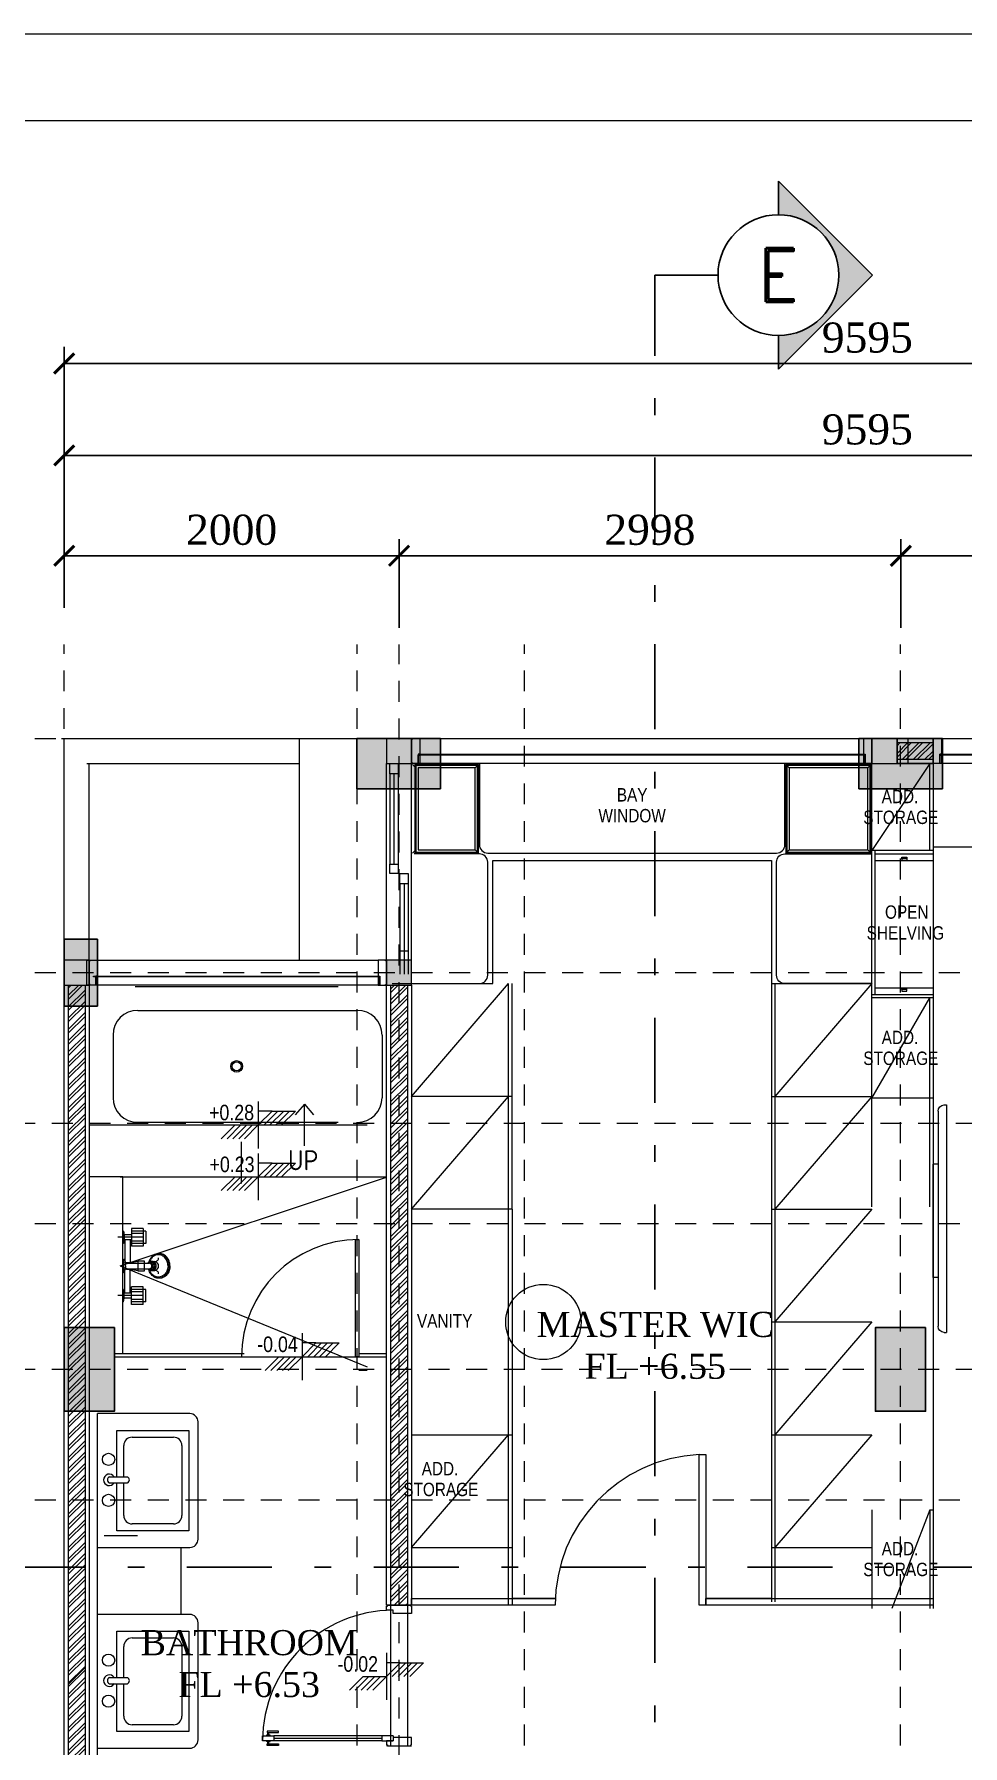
# Model space of a CAD drawing. Header units: millimetres. Extents: x -9564 to 494436, y -140371 to 4257.
# Drawn here: x 60.48 to 66.03, y 120.62 to 130.85 of the extents above; entities that cross this region are included whole.
import ezdxf
from ezdxf.enums import TextEntityAlignment as Align

# ---------------------------------------------------------------- set-up
doc = ezdxf.new("R2010")
doc.units = ezdxf.units.MM
doc.header["$MEASUREMENT"] = 0
for name, pattern in [('DASHDOTX2', [50.8, 25.4, -12.7, 0, -12.7]), ('DASHED2', [0.375, 0.25, -0.125]), ('HIDDEN2', [0.1875, 0.125, -0.0625]), ('SLD-Solid', [0])]:
    doc.linetypes.add(name, pattern=pattern)
doc.layers.get('DEFPOINTS').update_dxf_attribs({"lineweight": 18})
for name, color, linetype in [('1', 5, 'Continuous'), ('TEXT', 4, 'Continuous'), ('WALL', 90, 'Continuous')]:
    doc.layers.add(name, color=color, linetype=linetype)
for name, color, linetype, lineweight in [('28-Arsiran', 252, 'Continuous', 5), ('8', 8, 'Continuous', 5), ('AS', 8, 'HIDDEN2', 5), ('DIM', 1, 'Continuous', 5), ('DINDING', 1, 'Continuous', 20), ('DOOR OPENING', 4, 'SLD-Solid', 5), ('FURNITURE', 25, 'Continuous', 5), ('HATCH', 8, 'Continuous', 13), ('KOL', 5, 'Continuous', 18), ('LEGEND', 1, 'DASHED2', 50), ('TEXT 1', 210, 'Continuous', 5), ('XR-KOP A3_MOZART$0$A-TXTKOP', 3, 'Continuous', 5), ('XR-KOP A3_MOZART$0$KOP-A1$0$A-GRSKOP', 1, 'Continuous', 5)]:
    doc.layers.add(name, color=color, linetype=linetype, lineweight=lineweight)
doc.styles.add('0010-WKA13-TEXT', font='isocp.shx', dxfattribs={"height": 15})
doc.styles.add('Arial Narrow', font='ARIALN.TTF')
doc.styles.add('HAND', font='ROMAND.SHX', dxfattribs={"width": 0.8, "height": 250})
doc.styles.add('ROMAND', font='romand.shx', dxfattribs={"width": 0.7})
doc.styles.add('style1', font='times.ttf', dxfattribs={"height": 0.15})
doc.styles.add('style2', font='times.ttf', dxfattribs={"height": 0.18})
doc.styles.add('XR-KOP A3_MOZART$0$ROMAND', font='romand.shx', dxfattribs={"height": 2, "bigfont": 'bigfont.shx'})
doc.dimstyles.new('ISO-25', dxfattribs={"dimtxt": 0.18, "dimasz": 0.12, "dimexe": 0.1, "dimexo": 0.1, "dimgap": 0.0625, "dimtad": 1, "dimtoh": 1, "dimdec": 0, "dimlfac": 1000, "dimtxsty": 'style2', "dimblk": 'ARCHTICK', "dimcen": 0.15, "dimclrd": 1, "dimclre": 1, "dimclrt": 4, "dimadec": 0, "dimazin": 0, "dimtfac": 1, "dimtdec": 0, "dimtmove": 0, "dimatfit": 3, "dimldrblk": 'OBLIQUE', "dimfxl": 1, "dimarcsym": 0})
pattern_1 = [(45, (-224.555595, -137.640266), (-0.0336759605, 0.0336759605), []), (45, (-224.533144, -137.640266), (-0.0336759605, 0.0336759605), [])]
pattern_2 = [(0, (0, 0), (0, 6.985), [5.08, -1.905]), (90, (0, 0), (-6.985, 4e-16), [5.08, -1.905])]

# ---------------------------------------------------------------- blocks, each defined once
blk = doc.blocks.new('as2')
at = {"layer": 'AS'}
for p, q in [((245.82, 142.109), (245.82, 163.539)), ((247.57, 142.109), (247.57, 163.539)), ((247.82, 142.271), (247.82, 163.539)), ((248.57, 142.109), (248.57, 163.539)), ((250.815, 142.109), (250.815, 163.539)), ((242.945, 162.978), (256.215, 162.978)), ((245.805, 162.978), (256.215, 162.978)), ((242.945, 161.578), (256.215, 161.578)), ((242.371, 160.678), (256.215, 160.678)), ((242.945, 160.078), (256.215, 160.078)), ((242.371, 159.208), (256.215, 159.208)), ((242.945, 158.428), (256.215, 158.428))]:
    blk.add_line(p, q, dxfattribs=at)
blk = doc.blocks.new('hsdh')
at = {"layer": 'XR-KOP A3_MOZART$0$KOP-A1$0$A-GRSKOP', "color": 0, "linetype": 'Continuous', "lineweight": 5}
blk.add_lwpolyline([(145480.1, 82601), (107945.4, 82601), (107945.4, 56196.5), (145480.1, 56196.5)], close=True, dxfattribs=at)
at = {"layer": 'XR-KOP A3_MOZART$0$KOP-A1$0$A-GRSKOP', "color": 5, "linetype": 'Continuous', "lineweight": 5}
blk.add_lwpolyline([(145016.9, 82137.7), (108408.6, 82137.7), (108408.6, 56659.8), (145016.9, 56659.8)], close=True, dxfattribs=at)
blk = doc.blocks.new('Shower - P')
for p, q in [((0, -146), (0, 146)), ((82, 146.3), (35.5, 146.3)), ((35.5, 146.3), (35.5, 76.3)), ((82, 146.3), (82, 76.3)), ((3, 136.3), (0, 136.3)), ((0, 126.3), (0, 96.3)), ((3, 86.3), (0, 86.3)), ((3, 136.3), (5.5, 121.3)), ((3, 136.3), (3, 86.3)), ((5.5, 101.3), (3, 86.3)), ((5.5, 121.3), (5.5, 101.3)), ((35.5, 121.3), (5.5, 121.3)), ((35.5, 101.3), (5.5, 101.3)), ((9, 101.3), (9, 10.2)), ((29, 101.3), (29, 11.1)), ((82, 76.3), (35.5, 76.3)), ((92, 136.3), (92, 86.3)), ((9, -111), (9, -16.1)), ((29, -111), (29, -17)), ((3, -96), (0, -96)), ((0, -136), (0, -106)), ((3, -146), (3, -96)), ((5.5, -111), (3, -96)), ((3, -146), (5.5, -131)), ((35.5, -111), (5.5, -111)), ((5.5, -131), (5.5, -111)), ((35.5, -131), (5.5, -131)), ((82, -86), (35.5, -86)), ((35.5, -156), (35.5, -86)), ((82, -156), (82, -86)), ((92, -146), (92, -96)), ((3, -146), (0, -146)), ((82, -156), (35.5, -156))]:
    blk.add_line(p, q)
at = {"color": 8}
for p, q in [((35.5, 111.3), (-19, 111.3)), ((92, 136.3), (35.5, 136.3)), ((82, 126.3), (35.5, 126.3)), ((82, 111.3), (35.5, 111.3)), ((82, 96.3), (35.5, 96.3)), ((92, 86.3), (35.5, 86.3)), ((35.5, -121), (-19, -121)), ((92, -96), (35.5, -96)), ((82, -106), (35.5, -106)), ((82, -121), (35.5, -121)), ((82, -136), (35.5, -136)), ((92, -146), (35.5, -146))]:
    blk.add_line(p, q, dxfattribs=at)
blk.add_lwpolyline([(60.4, 16.4), (60.4, -22.3), (86.1, -22.3), (86.1, 16.4)], close=True)
for centre, start, end in [((9.8, 220.3), 267.3376, 283.94297), ((9.8, -226.2), 76.05703, 92.6624)]:
    blk.add_arc(centre, 210, start, end)
blk = doc.blocks.new('TX 4225 - P')
for p, q in [((0, 0), (-26.5, 0)), ((0, 0), (26.5, 0)), ((0, -2.8), (-26.5, -2.8)), ((0, -10.5), (-13.5, -10.5)), ((-11.2, -10.5), (-11.2, -105.3)), ((0, -2.8), (26.5, -2.8)), ((0, -10.5), (13.5, -10.5)), ((11.2, -10.5), (11.2, -105.3))]:
    blk.add_line(p, q)
at = {"linetype": 'Continuous'}
for p, q in [((-26.5, 0), (-26.5, -2.8)), ((26.5, 0), (26.5, -2.8)), ((-26.5, -2.8), (-13.5, -10.5)), ((26.5, -2.8), (13.5, -10.5)), ((-17.8, -119), (-17.8, -128.2)), ((17.8, -119), (17.8, -128.2))]:
    blk.add_line(p, q, dxfattribs=at)
for points in [[(0, -185.1, -0.08228), (-18.8, -181.9, -0.091339), (-34.5, -173.1, -0.103805), (-45.4, -159.3, -0.114745), (-49.1, -143.8, -0.114745), (-45.5, -128.3, -0.103805), (-34.8, -114.4, -0.091339), (-19.2, -105.4, -0.017766), (-15.3, -104.2, -0.08413)], [(0, -180.4, -0.086014), (-17.3, -177.4, -0.092418), (-31.4, -169.2, -0.103199), (-41.2, -156.4, -0.112374), (-44.4, -142.1, -0.112374), (-41.2, -127.7, -0.103199), (-31.4, -114.9, -0.097293), (-16.5, -106.4, -0.086014)], [(-11.2, -99.8, 0.024317), (-12.5, -100.9, 0.101351), (-16.3, -106.2, 0.106183), (-17.6, -112.3, 0.106183), (-16.3, -118.5, 0.101351), (-12.5, -123.8, 0.095192), (-6.8, -127.3, 0.091252), (0, -128.6, 0.091252)], [(-11.2, -100.1, 0.019506), (-12.3, -100.9, 0.104907), (-16.1, -105.6, 0.119757), (-17.3, -110.8, 0.119757), (-16.1, -115.9, 0.104907), (-12.3, -120.6, 0.08904), (-6.8, -123.6, 0.080352), (0, -124.7, 0.080352)], [(-11.2, -104.6, 0.067587), (-11.6, -107.5, 0.101747), (-10.7, -111.7, 0.099781), (-8.2, -115.4, 0.097121), (-4.4, -117.8, 0.09532), (0, -118.6, 0.09532)], [(0, -128.6, 0.091252), (6.8, -127.3, 0.095192), (12.5, -123.8, 0.101351), (16.3, -118.5, 0.106183), (17.6, -112.3, 0.106183), (16.3, -106.2, 0.101351), (12.5, -100.9, 0.024317), (11.2, -99.8, 0.091252)], [(0, -124.7, 0.080352), (6.8, -123.6, 0.08904), (12.3, -120.6, 0.104907), (16.1, -115.9, 0.119757), (17.3, -110.8, 0.119757), (16.1, -105.6, 0.104907), (12.3, -100.9, 0.019506), (11.2, -100.1, 0.080352)], [(0, -185.1, 0.08228), (18.8, -181.9, 0.091339), (34.5, -173.1, 0.103805), (45.4, -159.3, 0.114745), (49.1, -143.8, 0.114745), (45.5, -128.3, 0.103805), (34.8, -114.4, 0.091339), (19.2, -105.4, 0.017766), (15.3, -104.2, 0.08413)], [(0, -118.6, 0.09532), (4.5, -117.8, 0.097121), (8.2, -115.4, 0.099781), (10.7, -111.7, 0.101747), (11.6, -107.5, 0.071052), (11.2, -104.5, 0.099781)], [(0, -180.4, 0.086014), (17.3, -177.4, 0.092418), (31.4, -169.2, 0.103199), (41.2, -156.4, 0.112374), (44.4, -142.1, 0.112374), (41.2, -127.7, 0.103199), (31.4, -114.9, 0.097293), (16.5, -106.4, 0.086014)], [(0, -188, -0.08228), (-18.8, -184.8, -0.091339), (-34.5, -176, -0.103805), (-45.4, -162.2, -0.114745), (-49.1, -146.7, -0.011566), (-49, -145.1, -0.103805)], [(0, -188, 0.08228), (18.8, -184.8, 0.091339), (34.5, -176, 0.103805), (45.4, -162.2, 0.114745), (49.1, -146.7, 0.011566), (49, -145.1, 0.103805)]]:
    blk.add_lwpolyline(points, format="xyb", dxfattribs=at)
for centre, radius, start, end in [((-31.2, -129.3), 13.4, 266.82402, 4.68695), ((0, -115.7), 18.1, 170.96147, 270), ((0, -124.9), 18.1, 190.44631, 270), ((-21.7, -114.3), 7.72, 332.29667, 52.3912), ((-9.9, -127.9), 8.46, 23.04546, 111.14097), ((0, -105.3), 11.2, 180, 0), ((0, -115.7), 18.1, 270, 9.03853), ((0, -124.9), 18.1, 270, 349.55369), ((9.9, -127.9), 8.46, 68.85903, 156.95454), ((21.7, -114.3), 7.72, 127.6088, 207.70333), ((31.2, -129.3), 13.4, 175.31305, 273.17598)]:
    blk.add_arc(centre, radius, start, end, dxfattribs=at)
blk = doc.blocks.new('SHOWER')
at = {"layer": '8', "color": 8, "ltscale": 0.75, "xscale": -1.5, "yscale": 1.5, "zscale": 1.5}
for name, p, rotation in [('TX 4225 - P', (0, 0), 180), ('Shower - P', (4, 0), 270)]:
    blk.add_blockref(name, p, dxfattribs=dict(at, rotation=rotation))
blk = doc.blocks.new('LAVBOX')
at = {"layer": '8'}
for p, q in [((-252, 169), (-252, 413)), ((-202, 463), (210, 463)), ((260, 413), (260, 169)), ((-18, 119), (-202, 119)), ((-18, 34), (-18, 141)), ((18, 34), (18, 141)), ((210, 119), (18, 119))]:
    blk.add_line(p, q, dxfattribs=at)
for points in [[(-18, 79), (-292, 79), (-292, 503), (300, 503)], [(300, 503), (300, 79), (18, 79)]]:
    blk.add_lwpolyline(points, dxfattribs=at)
for centre in [(-121, 30), (121, 30)]:
    blk.add_circle(centre, 36, dxfattribs=at)
for centre, radius, start, end in [((-202, 413), 50, 90, 180), ((210, 413), 50, 0, 90), ((-202, 169), 50, 180, 270), ((0, 133), 19.7, 25.7914, 154.2086), ((210, 169), 50, 270, 0), ((0, 34), 34.1, 121.2757, 58.7243), ((0, 43), 19.7, 205.7914, 334.2086)]:
    blk.add_arc(centre, radius, start, end, dxfattribs=at)
blk = doc.blocks.new('TV 65')
at = {"layer": 'FURNITURE', "linetype": 'Continuous', "ltscale": 0.5, "transparency": 33554687}
for p, q in [((89932, 176956), (91218, 176956)), ((90249, 176986), (90927, 176986)), ((90249, 176956), (90249, 176986)), ((90927, 176956), (90927, 176986)), ((89895, 176919), (89895, 176906)), ((89895, 176906), (91255, 176906)), ((91255, 176919), (91255, 176906))]:
    blk.add_line(p, q, dxfattribs=at)
for centre, start, end in [((89932, 176919), 90, 180), ((91218, 176919), 0, 90)]:
    blk.add_arc(centre, 36.8, start, end, dxfattribs=at)
blk = doc.blocks.new('KOLOM PRAKTIS')
at = {"layer": 'HATCH'}
h = blk.add_hatch(color=256, dxfattribs=at)
h.dxf.hatch_style = 1
h.paths.add_polyline_path([(-75, 75), (-75, -75), (75, -75), (75, 75)])
at = {"layer": 'KOL'}
blk.add_lwpolyline([(-75, -75), (75, -75), (75, 75), (-75, 75)], close=True, dxfattribs=at)
blk = doc.blocks.new('KSK 3A')
at = {"layer": 'DOOR OPENING', "linetype": 'Continuous'}
blk.add_line((0, 0), (0, 150), dxfattribs=at)
blk.add_lwpolyline([(50, 95), (40, 95), (40, 150), (5, 150), (5, 145), (0, 145), (0, 5), (5, 5), (5, 0), (50, 0)], close=True, dxfattribs=at)
blk = doc.blocks.new('_ArchTick')
at = {"color": 0, "linetype": 'ByBlock', "const_width": 0.15}
blk.add_lwpolyline([(-0.5, -0.5), (0.5, 0.5)], dxfattribs=at)
blk = doc.blocks.new('*D356')
at = {"layer": 'DEFPOINTS', "color": 0, "transparency": 16777216}
for p in [(285.974, 169.964), (283.974, 169.553), (285.974, 169.434)]:
    blk.add_point(p, dxfattribs=at)
at = {"layer": 'DIM', "color": 1, "lineweight": -2, "transparency": 16777216}
for p, q in [((283.974, 169.653), (283.974, 170.064)), ((285.974, 169.534), (285.974, 170.064)), ((283.974, 169.964), (285.974, 169.964))]:
    blk.add_line(p, q, dxfattribs=at)
at = {"layer": 'DIM', "color": 1, "lineweight": -2, "transparency": 16777216, "xscale": 0.12, "yscale": 0.12, "zscale": 0.12, "rotation": 180}
blk.add_blockref('_ArchTick', (283.974, 169.964), dxfattribs=at)
at = {"layer": 'DIM', "color": 1, "lineweight": -2, "transparency": 16777216, "xscale": 0.12, "yscale": 0.12, "zscale": 0.12}
blk.add_blockref('_ArchTick', (285.974, 169.964), dxfattribs=at)
at = {"layer": 'DIM', "color": 4, "transparency": 16777216, "insert": (284.974, 170.118), "char_height": 0.18, "attachment_point": 5, "style": 'style2'}
blk.add_mtext('2000', dxfattribs=at)
blk = doc.blocks.new('_Oblique')
at = {"color": 0, "linetype": 'ByBlock', "lineweight": -2}
blk.add_line((-0.5, -0.5), (0.5, 0.5), dxfattribs=at)
blk = doc.blocks.new('*D357')
at = {"layer": 'DEFPOINTS', "color": 0, "transparency": 16777216}
for p in [(288.971, 169.964), (285.974, 169.434), (288.971, 169.434)]:
    blk.add_point(p, dxfattribs=at)
at = {"layer": 'DIM', "color": 1, "lineweight": -2, "transparency": 16777216}
for p, q in [((285.974, 169.534), (285.974, 170.064)), ((288.971, 169.534), (288.971, 170.064)), ((285.974, 169.964), (288.971, 169.964))]:
    blk.add_line(p, q, dxfattribs=at)
at = {"layer": 'DIM', "color": 1, "lineweight": -2, "transparency": 16777216, "xscale": 0.12, "yscale": 0.12, "zscale": 0.12, "rotation": 180}
blk.add_blockref('_ArchTick', (285.974, 169.964), dxfattribs=at)
at = {"layer": 'DIM', "color": 1, "lineweight": -2, "transparency": 16777216, "xscale": 0.12, "yscale": 0.12, "zscale": 0.12}
blk.add_blockref('_ArchTick', (288.971, 169.964), dxfattribs=at)
at = {"layer": 'DIM', "color": 4, "transparency": 16777216, "insert": (287.472, 170.118), "char_height": 0.18, "attachment_point": 5, "style": 'style2'}
blk.add_mtext('2998', dxfattribs=at)
blk = doc.blocks.new('*D358')
at = {"layer": 'DEFPOINTS', "color": 0, "transparency": 16777216}
for p in [(293.569, 169.964), (288.971, 169.434), (293.569, 169.434)]:
    blk.add_point(p, dxfattribs=at)
at = {"layer": 'DIM', "color": 1, "lineweight": -2, "transparency": 16777216}
for p, q in [((288.971, 169.534), (288.971, 170.064)), ((293.569, 169.534), (293.569, 170.064)), ((288.971, 169.964), (293.569, 169.964))]:
    blk.add_line(p, q, dxfattribs=at)
at = {"layer": 'DIM', "color": 1, "lineweight": -2, "transparency": 16777216, "xscale": 0.12, "yscale": 0.12, "zscale": 0.12, "rotation": 180}
blk.add_blockref('_ArchTick', (288.971, 169.964), dxfattribs=at)
at = {"layer": 'DIM', "color": 1, "lineweight": -2, "transparency": 16777216, "xscale": 0.12, "yscale": 0.12, "zscale": 0.12}
blk.add_blockref('_ArchTick', (293.569, 169.964), dxfattribs=at)
at = {"layer": 'DIM', "color": 4, "transparency": 16777216, "insert": (291.27, 170.118), "char_height": 0.18, "attachment_point": 5, "style": 'style2'}
blk.add_mtext('4598', dxfattribs=at)
blk = doc.blocks.new('*D359')
at = {"layer": 'DEFPOINTS', "color": 0, "transparency": 16777216}
for p in [(293.569, 170.564), (283.974, 169.964), (293.569, 169.964)]:
    blk.add_point(p, dxfattribs=at)
at = {"layer": 'DIM', "color": 1, "lineweight": -2, "transparency": 16777216}
for p, q in [((283.974, 170.064), (283.974, 170.664)), ((293.569, 170.064), (293.569, 170.664)), ((283.974, 170.564), (293.569, 170.564))]:
    blk.add_line(p, q, dxfattribs=at)
at = {"layer": 'DIM', "color": 1, "lineweight": -2, "transparency": 16777216, "xscale": 0.12, "yscale": 0.12, "zscale": 0.12, "rotation": 180}
blk.add_blockref('_ArchTick', (283.974, 170.564), dxfattribs=at)
at = {"layer": 'DIM', "color": 1, "lineweight": -2, "transparency": 16777216, "xscale": 0.12, "yscale": 0.12, "zscale": 0.12}
blk.add_blockref('_ArchTick', (293.569, 170.564), dxfattribs=at)
at = {"layer": 'DIM', "color": 4, "transparency": 16777216, "insert": (288.771, 170.718), "char_height": 0.18, "attachment_point": 5, "style": 'style2'}
blk.add_mtext('9595', dxfattribs=at)
blk = doc.blocks.new('*D360')
at = {"layer": 'DEFPOINTS', "color": 0, "transparency": 16777216}
for p in [(283.974, 171.113), (283.974, 170.564), (293.569, 170.564)]:
    blk.add_point(p, dxfattribs=at)
at = {"layer": 'DIM', "color": 1, "lineweight": -2, "transparency": 16777216}
for p, q in [((283.974, 170.664), (283.974, 171.213)), ((293.569, 170.664), (293.569, 171.213)), ((293.569, 171.113), (283.974, 171.113))]:
    blk.add_line(p, q, dxfattribs=at)
at = {"layer": 'DIM', "color": 1, "lineweight": -2, "transparency": 16777216, "xscale": 0.12, "yscale": 0.12, "zscale": 0.12, "rotation": 180}
blk.add_blockref('_ArchTick', (283.974, 171.113), dxfattribs=at)
at = {"layer": 'DIM', "color": 1, "lineweight": -2, "transparency": 16777216, "xscale": 0.12, "yscale": 0.12, "zscale": 0.12}
blk.add_blockref('_ArchTick', (293.569, 171.113), dxfattribs=at)
at = {"layer": 'DIM', "color": 4, "transparency": 16777216, "insert": (288.771, 171.267), "char_height": 0.18, "attachment_point": 5, "style": 'style2'}
blk.add_mtext('9595', dxfattribs=at)
blk = doc.blocks.new('ARAH-4')
blk.add_hatch(color=8).paths.add_polyline_path([(-4.5, 0), (-7, 0), (0, -7), (7, 0), (4.5, 0, -1)])
at = {"color": 9}
for p, q in [((0, -7), (-7, 0)), ((-4.5, 0), (-7, 0)), ((0, -7), (7, 0)), ((4.5, 0), (7, 0))]:
    blk.add_line(p, q, dxfattribs=at)
blk.add_circle((0, 0), 4.5, dxfattribs=at)
at = {"color": 4, "style": 'ROMAND'}
blk.add_attdef('A', text='', height=4, dxfattribs=at).set_placement((0, 0), align=Align.MIDDLE_CENTER)
blk = doc.blocks.new('pot2')
at = {"layer": '1', "linetype": 'DASHDOTX2', "ltscale": 0.02}
for points in [[(167.88, 148.839), (167.502, 148.839), (167.502, 171.641), (167.88, 171.641)], [(160.243, 164.296), (160.243, 163.919), (176.635, 163.919), (176.635, 164.296)]]:
    blk.add_lwpolyline(points, dxfattribs=at)
ref = blk.add_blockref('ARAH-4', (168.24, 171.641), dxfattribs=dict(xscale=-0.08021946471751404, yscale=0.08021946471751404, zscale=0.08021946471751398, rotation=90))
ref.add_attrib('A', 'E', dxfattribs={"color": 4, "height": 0.321, "style": 'ROMAND'}).set_placement((168.24, 171.641), align=Align.MIDDLE_CENTER)
blk = doc.blocks.new('k4')
at = {"true_color": 0x636466}
h = blk.add_hatch(dxfattribs=at)
h.set_pattern_fill('ANGLE', color=251)
h.set_pattern_definition(pattern_2)
h.paths.add_polyline_path([(210.558, -20.392), (210.358, -20.392), (210.358, -20.792), (210.558, -20.792)])
h = blk.add_hatch(color=251, dxfattribs=at)
h.dxf.hatch_style = 1
h.paths.add_polyline_path([(210.558, -20.594), (210.358, -20.594), (210.358, -20.792), (210.558, -20.792)])
h.paths.add_polyline_path([(210.558, -20.392), (210.358, -20.392), (210.358, -20.594), (210.558, -20.594)])
for p, q in [((210.358, -20.392), (210.558, -20.392)), ((210.558, -20.392), (210.558, -20.792)), ((210.558, -20.792), (210.358, -20.792))]:
    blk.add_line(p, q)
blk.add_lwpolyline([(210.358, -20.392), (210.558, -20.392), (210.558, -20.792), (210.358, -20.792)], close=True)
blk = doc.blocks.new('kolom1')
at = {"true_color": 0x636466}
h = blk.add_hatch(dxfattribs=at)
h.set_pattern_fill('ANGLE', color=251)
h.set_pattern_definition(pattern_2)
h.paths.add_polyline_path([(201.312, -20.514), (201.612, -20.514), (201.612, -20.014), (201.312, -20.014)])
h = blk.add_hatch(color=251, dxfattribs=at)
h.dxf.hatch_style = 1
h.paths.add_polyline_path([(201.612, -20.014), (201.312, -20.014), (201.312, -20.514), (201.612, -20.514)])
blk.add_lwpolyline([(201.612, -20.014), (201.612, -20.514), (201.312, -20.514), (201.312, -20.014)], close=True)
blk = doc.blocks.new('KL3')
at = {"rotation": 270}
for p in [(371.364, -105.971), (374.364, -105.971)]:
    blk.add_blockref('kolom1', p, dxfattribs=at)
for name, p in [('k4', (138.744, -288.09)), ('kolom1', (147.791, -290.789)), ('kolom1', (152.636, -290.789))]:
    blk.add_blockref(name, p)
blk = doc.blocks.new('KUSEN PINTU')
at = {"layer": 'DOOR OPENING', "linetype": 'Continuous', "transparency": 33554687}
for p, q in [((-50, 110), (-30, 110)), ((-50, 0), (-50, 110)), ((-30, 110), (-30, 150)), ((-30, 150), (-5, 150)), ((-5, 150), (-5, 145)), ((-5, 145), (0, 145)), ((0, 145), (0, 5)), ((-5, 0), (-50, 0)), ((0, 5), (-5, 5)), ((-5, 5), (-5, 0))]:
    blk.add_line(p, q, dxfattribs=at)
at = {"layer": 'DOOR OPENING', "linetype": 'Continuous', "ltscale": 10, "transparency": 33554687}
for p, q in [((0, 145), (0, 150)), ((0, 5), (0, 0))]:
    blk.add_line(p, q, dxfattribs=at)
blk = doc.blocks.new('D1')
at = {"layer": 'DOOR OPENING', "linetype": 'Continuous', "transparency": 33554687}
for p, q in [((262.91, 162.47), (262.91, 162.537)), ((262.91, 162.537), (262.94, 162.537)), ((262.94, 162.537), (262.94, 162.47)), ((262.882, 162.442), (262.882, 162.51)), ((262.882, 162.51), (262.891, 162.51)), ((262.891, 162.442), (262.882, 162.442)), ((262.891, 162.51), (262.891, 162.442)), ((262.906, 162.494), (262.906, 162.513)), ((262.91, 162.492), (262.908, 162.492)), ((262.91, 162.515), (262.91, 162.492)), ((262.94, 162.47), (262.91, 162.47)), ((262.94, 162.515), (262.94, 162.492)), ((262.942, 162.515), (262.94, 162.515)), ((262.94, 162.492), (262.942, 162.492)), ((262.944, 162.494), (262.944, 162.513)), ((262.96, 162.51), (262.96, 162.442)), ((262.968, 162.51), (262.96, 162.51)), ((262.96, 162.442), (262.968, 162.442)), ((262.968, 162.442), (262.968, 162.51)), ((262.91, 161.825), (262.91, 161.757)), ((262.94, 161.757), (262.94, 161.825)), ((262.94, 161.757), (262.91, 161.757))]:
    blk.add_line(p, q, dxfattribs=at)
at = {"layer": 'DOOR OPENING', "linetype": 'Continuous', "ltscale": 10, "transparency": 33554687}
for p, q in [((262.891, 162.506), (262.906, 162.506)), ((262.891, 162.5), (262.906, 162.5)), ((262.91, 161.825), (262.91, 162.47)), ((262.925, 162.47), (262.925, 161.825)), ((262.94, 161.825), (262.94, 162.47)), ((262.944, 162.506), (262.96, 162.506)), ((262.944, 162.5), (262.96, 162.5))]:
    blk.add_line(p, q, dxfattribs=at)
at = {"layer": 'DOOR OPENING', "transparency": 33554687}
for p, q in [((262.908, 162.515), (262.91, 162.515)), ((262.94, 161.825), (262.91, 161.825)), ((262.91, 161.757), (262.91, 161.797))]:
    blk.add_line(p, q, dxfattribs=at)
at = {"layer": 'DOOR OPENING', "color": 8, "ltscale": 10, "transparency": 33554687}
blk.add_arc((262.91, 161.757), 0.78, 0, 90, dxfattribs=at)
at = {"layer": 'DOOR OPENING', "linetype": 'Continuous', "transparency": 33554687}
for centre, start, end in [((262.908, 162.513), 90, 180), ((262.908, 162.494), 180, 270), ((262.942, 162.513), 0, 90), ((262.942, 162.494), 270, 0)]:
    blk.add_arc(centre, 0.00169, start, end, dxfattribs=at)
at = {"layer": 'DOOR OPENING', "linetype": 'Continuous', "transparency": 33554687, "yscale": 0.001, "zscale": 0.001}
for p, xscale in [((262.88, 161.647), -0.001), ((263.72, 161.647), 0.001)]:
    blk.add_blockref('KUSEN PINTU', p, dxfattribs=dict(at, xscale=xscale))
blk = doc.blocks.new('fim4')
at = {"layer": 'DIM'}
for base, p1, p2, picture, middle in [((283.9735, 171.1129), (293.5685, 170.5635), (283.9735, 170.5635), '*D360', (288.771, 171.2672)), ((293.5685, 170.5635), (283.9735, 169.9635), (293.5685, 169.9635), '*D359', (288.771, 170.7178)), ((285.9735, 169.9635), (283.9735, 169.5529), (285.9735, 169.4339), '*D356', (284.9735, 170.1176)), ((288.971015, 169.963506), (285.973513, 169.433888), (288.971015, 169.433888), '*D357', (287.472264, 170.117823)), ((293.56852, 169.96351), (288.97101, 169.43389), (293.56852, 169.43389), '*D358', (291.26977, 170.11782))]:
    dim = blk.add_linear_dim(base=base, p1=p1, p2=p2, dimstyle='ISO-25', dxfattribs=at)
    dim.commit()
    dim.dimension.update_dxf_attribs({"geometry": picture, "text_midpoint": middle})
blk = doc.blocks.new('A$C2a879c63')
at = {"layer": '28-Arsiran'}
h = blk.add_hatch(dxfattribs=at)
h.set_pattern_fill('ANSI32', color=256, scale=0.005)
h.set_pattern_definition(pattern_1)
h.paths.add_polyline_path([(94.7661, 25.2123), (94.7661, 25.3123), (94.5511, 25.3123), (94.5511, 25.2123)])
h = blk.add_hatch(dxfattribs=at)
h.set_pattern_fill('ANSI32', color=256, scale=0.005)
h.set_pattern_definition(pattern_1)
h.paths.add_polyline_path([(89.7012, 23.8622), (89.6012, 23.8622), (89.6011, 10.8373), (89.7011, 10.8373)])
h = blk.add_hatch(dxfattribs=at)
h.set_pattern_fill('ANSI32', color=256, scale=0.005)
h.set_pattern_definition(pattern_1)
h.paths.add_polyline_path([(91.6262, 23.8622), (91.5262, 23.8622), (91.5261, 20.1573), (91.6261, 20.1573)])
at = {"layer": '8'}
h = blk.add_hatch(dxfattribs=at)
h.set_pattern_fill('ANSI32', color=256, scale=10)
h.set_pattern_definition([(45, (-122834.91, -343554.2), (-67.35192, 67.35192), []), (45, (-122790.01, -343554.2), (-67.35192, 67.35192), [])])
h.paths.add_polyline_path([(89.7012, 23.8622), (89.6012, 23.8622), (89.6012, 12.2473), (89.7012, 12.2473)])
at = {"layer": '8', "linetype": 'Continuous', "transparency": 33554687}
for p, q in [((89.5611, 25.3373), (91.3861, 25.3373)), ((89.5761, 23.8723), (89.5761, 25.3373)), ((90.9811, 24.0122), (90.9811, 25.3373)), ((89.7111, 25.1872), (90.9811, 25.1872)), ((89.7261, 23.8723), (89.7261, 25.1872)), ((91.5012, 23.8723), (91.5011, 25.1872)), ((91.6512, 23.8723), (91.6511, 25.1872)), ((91.011, 23.1523), (90.9557, 23.087)), ((91.011, 22.9023), (91.011, 23.1523)), ((91.011, 23.1523), (91.0663, 23.087)), ((89.9111, 22.1848), (91.5012, 22.7157)), ((89.9111, 22.1848), (91.3861, 21.5823)), ((89.8761, 21.6623), (90.6511, 21.6623)), ((89.8761, 21.6423), (91.5012, 21.6423)), ((91.3361, 21.6623), (91.5012, 21.6623)), ((91.3361, 21.5623), (91.3861, 21.5623))]:
    blk.add_line(p, q, dxfattribs=at)
at = {"layer": '8'}
for p, q in [((94.5511, 25.3123), (94.7661, 25.3123)), ((94.5511, 25.2123), (94.7661, 25.2123)), ((89.6012, 23.8622), (89.6012, 12.2473)), ((89.7012, 23.8622), (89.7012, 12.2473)), ((91.5262, 23.8622), (91.5262, 19.3173)), ((91.6262, 23.8622), (91.6262, 19.3173)), ((91.6512, 20.5014), (92.2312, 21.1756))]:
    blk.add_line(p, q, dxfattribs=at)
at = {"layer": '8', "transparency": 33554687}
for p, q in [((91.6761, 25.1623), (91.6561, 25.1823)), ((92.0311, 25.1623), (92.0511, 25.1823)), ((92.0561, 25.1873), (92.0561, 25.1251)), ((93.9061, 25.1623), (93.8861, 25.1823)), ((94.3761, 25.1623), (94.3961, 25.1823)), ((94.4011, 23.8723), (94.4011, 25.1872)), ((94.7461, 25.1872), (94.4011, 24.6672)), ((94.7461, 24.6672), (94.7461, 25.1872)), ((91.6761, 24.6723), (91.6561, 24.6523)), ((92.0311, 24.6723), (92.0511, 24.6523)), ((93.9061, 24.6723), (93.8861, 24.6523)), ((94.3761, 24.6723), (94.3961, 24.6523)), ((94.7661, 24.6672), (94.4011, 24.6672)), ((94.4211, 23.8072), (94.4211, 24.6672)), ((95.8861, 24.6873), (94.7661, 24.6873)), ((92.1361, 23.8723), (92.1361, 24.6073)), ((93.8011, 24.6073), (93.8011, 23.8723)), ((94.4211, 24.6472), (94.7661, 24.6472)), ((94.4211, 24.6072), (94.7661, 24.6072)), ((91.5362, 23.8723), (92.1361, 23.8723)), ((91.6512, 23.1981), (92.2312, 23.8723)), ((94.4011, 23.8723), (93.8211, 23.1981)), ((94.4211, 23.8472), (94.7661, 23.8472)), ((94.4011, 23.8072), (94.7661, 23.8072)), ((94.7661, 23.7872), (94.4011, 23.7872)), ((94.4011, 23.1872), (94.7461, 23.7872)), ((94.7461, 22.5373), (94.7461, 23.7872)), ((92.2512, 23.1981), (91.6512, 23.1981)), ((91.6512, 22.5239), (92.2312, 23.1981)), ((93.8011, 23.1981), (94.4011, 23.1981)), ((94.4011, 23.1981), (93.8211, 22.5239)), ((94.7661, 23.1872), (94.4011, 23.1872)), ((89.9261, 22.7173), (89.7262, 22.7173)), ((89.9111, 22.7173), (91.5012, 22.7173)), ((89.9261, 21.6623), (89.9261, 22.7173)), ((92.2512, 22.5239), (91.6512, 22.5239)), ((92.2312, 20.1573), (92.2312, 22.5239)), ((93.8011, 22.5239), (94.4011, 22.5239)), ((94.4011, 22.5239), (93.8211, 21.8498)), ((93.8011, 21.8498), (94.4011, 21.8498)), ((94.4011, 21.8498), (93.8211, 21.1756)), ((89.7761, 19.1623), (89.7761, 21.3023)), ((93.8011, 21.1756), (94.4011, 21.1756)), ((94.4011, 21.1756), (93.8211, 20.5014)), ((94.7461, 20.7271), (94.5199, 20.1373)), ((94.7461, 20.7271), (94.7661, 20.7271)), ((94.7461, 20.7271), (94.7461, 20.1373)), ((90.0147, 20.5723), (89.8147, 20.5723)), ((90.2761, 20.1023), (90.2761, 20.5023)), ((93.8011, 20.5014), (94.4011, 20.5014)), ((92.5086, 20.1973), (92.2512, 20.1973)), ((93.8011, 20.1973), (93.4086, 20.1973)), ((93.4086, 20.1573), (93.4086, 20.1973))]:
    blk.add_line(p, q, dxfattribs=at)
at = {"layer": '8', "transparency": 33554559}
for p, q in [((94.5786, 24.6172), (94.5786, 24.6072)), ((94.6086, 24.6172), (94.6086, 24.6072)), ((94.5786, 23.8372), (94.5786, 23.8472)), ((94.6086, 23.8372), (94.6086, 23.8472))]:
    blk.add_line(p, q, dxfattribs=at)
at = {"layer": '8', "color": 8, "ltscale": 13, "transparency": 33554687}
for p, q in [((91.212, 23.852), (90.0007, 23.852)), ((90.0157, 23.712), (91.3261, 23.712)), ((89.868, 23.5643), (89.868, 23.1903)), ((91.4747, 23.5643), (91.4747, 23.1903)), ((91.212, 23.0425), (90.0007, 23.0425))]:
    blk.add_line(p, q, dxfattribs=at)
at = {"layer": '8', "ltscale": 5, "transparency": 33554687}
for p, q in [((92.2512, 22.5239), (92.2512, 21.1756)), ((92.2512, 21.1756), (92.2512, 20.1573))]:
    blk.add_line(p, q, dxfattribs=at)
at = {"layer": '8', "ltscale": 10, "transparency": 33554687}
for p, q in [((91.6512, 21.1756), (92.2512, 21.1756)), ((91.6512, 20.5014), (92.2512, 20.5014))]:
    blk.add_line(p, q, dxfattribs=at)
at = {"layer": '8', "transparency": 33554687}
for points in [[(91.6711, 24.6523), (92.0511, 24.6523), (92.0511, 25.1823), (91.6711, 25.1823)], [(91.6771, 24.6583), (92.0451, 24.6583), (92.0451, 25.1763), (91.6771, 25.1763)], [(91.6911, 24.6723), (92.0311, 24.6723), (92.0311, 25.1623), (91.6911, 25.1623)], [(93.8861, 24.6523), (94.3961, 24.6523), (94.3961, 25.1823), (93.8861, 25.1823)], [(93.8921, 24.6583), (94.3901, 24.6583), (94.3901, 25.1763), (93.8921, 25.1763)], [(93.9061, 24.6723), (94.3761, 24.6723), (94.3761, 25.1623), (93.9061, 25.1623)], [(93.4086, 20.1573), (93.3686, 20.1573), (93.3686, 21.0573), (93.4086, 21.0573)]]:
    blk.add_lwpolyline(points, close=True, dxfattribs=at)
for points in [[(92.0561, 25.1873), (92.0561, 24.7023, 0.4142136), (92.1061, 24.6523), (93.8311, 24.6523, 0.4142122), (93.8811, 24.7023), (93.8811, 25.1873)], [(91.5361, 23.8723), (92.0561, 23.8723, 0.4142064), (92.1061, 23.9223), (92.1061, 24.5973, 0.4142136), (92.0561, 24.6473), (91.6661, 24.6473)], [(94.4011, 23.8723), (93.8811, 23.8723, -0.4142064), (93.8311, 23.9223), (93.8311, 24.5973, -0.4142136), (93.8811, 24.6473), (94.4011, 24.6473)], [(89.7761, 20.5023), (90.3261, 20.5023, 0.4142136), (90.3761, 20.5523), (90.3761, 21.2523, 0.4142136), (90.3261, 21.3023), (89.7761, 21.3023)], [(89.7761, 19.3023), (90.3261, 19.3023, 0.4142136), (90.3761, 19.3523), (90.3761, 20.0523, 0.4142136), (90.3261, 20.1023), (89.7761, 20.1023)]]:
    blk.add_lwpolyline(points, format="xyb", dxfattribs=at)
at = {"layer": '8'}
for points in [[(94.5786, 24.6272), (94.6086, 24.6272), (94.6086, 24.6172), (94.5786, 24.6172)], [(94.5786, 23.8272), (94.6086, 23.8272), (94.6086, 23.8372), (94.5786, 23.8372)]]:
    blk.add_lwpolyline(points, close=True, dxfattribs=at)
at = {"layer": '8', "linetype": 'Continuous', "transparency": 33554687}
blk.add_lwpolyline([(91.3361, 21.6423), (91.3161, 21.6423), (91.3161, 22.3423), (91.3361, 22.3423)], close=True, dxfattribs=at)
at = {"layer": '8', "transparency": 33554687}
for points in [[(92.5086, 20.1573), (91.6512, 20.1573), (91.6512, 20.1973), (92.5086, 20.1973)], [(93.4086, 20.1973), (94.7661, 20.1973), (94.7661, 20.1573), (93.4086, 20.1573)]]:
    blk.add_lwpolyline(points, dxfattribs=at)
at = {"layer": '8', "color": 8, "ltscale": 13, "transparency": 33554687}
for radius in [0.0349, 0.027]:
    blk.add_circle((90.6064, 23.3773), radius, dxfattribs=at)
for centre, start, end in [((90.0157, 23.5643), 90, 180), ((91.327, 23.5643), 0, 90), ((90.0157, 23.1903), 180, 270), ((91.327, 23.1903), 270, 0)]:
    blk.add_arc(centre, 0.1477, start, end, dxfattribs=at)
at = {"layer": '8', "ltscale": 10, "transparency": 33554687}
blk.add_arc((91.3361, 21.6423), 0.7003, 90, 180, dxfattribs=at)
at = {"layer": '8', "linetype": 'DASHED2', "ltscale": 10, "transparency": 33554687}
blk.add_arc((93.4106, 20.1562), 0.902, 92.66799, 179.93591, dxfattribs=at)
at = {"layer": 'DINDING'}
for p, q in [((94.5511, 25.3373), (94.6161, 25.3373)), ((94.5511, 25.1872), (94.6161, 25.1872))]:
    blk.add_line(p, q, dxfattribs=at)
for points in [[(89.7262, 23.8622), (89.7262, 12.2473), (89.5762, 12.2473), (89.5762, 23.8622)], [(91.6512, 23.8622), (91.6511, 20.1573), (91.5011, 20.1573), (91.5012, 23.8622)]]:
    blk.add_lwpolyline(points, close=True, dxfattribs=at)
at = {"layer": 'DOOR OPENING', "linetype": 'Continuous', "transparency": 33554687}
for p, q in [((91.5211, 25.1256), (91.5211, 24.5856)), ((91.5461, 25.1256), (91.5461, 24.5856)), ((91.5711, 25.1256), (91.5711, 24.5856)), ((91.5811, 24.4681), (91.5811, 23.9281)), ((91.6061, 24.4681), (91.6061, 23.9281)), ((91.6311, 24.4681), (91.6311, 23.9281))]:
    blk.add_line(p, q, dxfattribs=at)
for points in [[(91.6511, 25.3373), (94.4011, 25.3373), (94.4011, 25.1872), (91.6511, 25.1873)], [(94.7661, 25.3373), (97.4236, 25.3373), (97.4236, 25.1872), (94.7661, 25.1873)], [(91.7011, 25.2423), (94.3611, 25.2423), (94.3611, 25.2373), (91.7011, 25.2373)], [(94.8061, 25.2423), (97.3836, 25.2423), (97.3836, 25.2373), (94.8061, 25.2373)], [(89.7112, 24.0122), (91.4512, 24.0122), (91.4512, 23.8622), (89.7112, 23.8622)], [(89.7512, 23.9172), (91.4512, 23.9172), (91.4512, 23.9122), (89.7512, 23.9122)]]:
    blk.add_lwpolyline(points, close=True, dxfattribs=at)
at = {"layer": 'DOOR OPENING', "color": 8, "linetype": 'Continuous', "ltscale": 0.75, "transparency": 33554687}
for points in [[(91.5711, 25.1872), (91.5711, 25.1256), (91.5211, 25.1256), (91.5211, 25.1872), (91.5511, 25.1872)], [(91.7011, 25.1872), (91.6911, 25.1872), (91.6911, 25.2373), (91.7011, 25.2373)], [(94.3511, 25.1873), (94.3611, 25.1873), (94.3611, 25.2373), (94.3511, 25.2373)], [(94.8161, 25.1872), (94.8061, 25.1872), (94.8061, 25.2372), (94.8161, 25.2372)], [(91.5711, 24.5856), (91.5711, 24.5298), (91.5211, 24.5298), (91.5211, 24.5856), (91.5511, 24.5856)], [(91.6311, 24.5298), (91.6311, 24.4681), (91.5811, 24.4681), (91.5811, 24.5298), (91.6111, 24.5298)], [(91.6311, 24.0681), (91.6311, 24.0122), (91.5811, 24.0122), (91.5811, 24.0681), (91.6111, 24.0681)], [(89.7762, 23.8622), (89.7662, 23.8622), (89.7662, 23.9122), (89.7762, 23.9122)], [(91.4512, 23.8622), (91.4612, 23.8622), (91.4612, 23.9122), (91.4512, 23.9122)]]:
    blk.add_lwpolyline(points, close=True, dxfattribs=at)
at = {"layer": 'FURNITURE', "linetype": 'Continuous', "transparency": 33554687}
for p, q in [((94.7661, 25.1872), (94.7661, 20.1373)), ((92.1361, 24.6073), (93.8011, 24.6073)), ((92.2312, 22.5239), (92.2312, 23.8723)), ((92.2512, 22.5239), (92.2512, 23.8723)), ((93.8011, 23.8723), (94.4011, 23.8723)), ((93.8011, 23.8723), (93.8011, 20.1773)), ((93.8211, 23.8723), (93.8211, 20.1773)), ((94.4011, 22.5373), (94.4011, 23.8723)), ((89.7262, 23.0273), (90.6508, 23.0273)), ((90.6358, 23.0273), (91.3861, 23.0273)), ((89.7262, 22.9273), (89.7262, 22.6773)), ((90.6358, 22.6773), (90.6358, 22.9273)), ((94.4011, 20.7271), (94.4011, 20.1373))]:
    blk.add_line(p, q, dxfattribs=at)
blk.add_circle((92.4385, 21.8498), 0.225, dxfattribs=at)
at = {"layer": 'TEXT 1', "color": 210, "transparency": 33554687}
for p, q in [((90.736, 23.1673), (90.736, 22.8873)), ((90.5148, 22.9453), (90.5968, 23.0273)), ((90.5496, 22.9453), (90.6316, 23.0273)), ((90.5844, 22.9453), (90.6664, 23.0273)), ((90.5968, 23.0273), (90.736, 23.0273)), ((90.6192, 22.9453), (90.7012, 23.0273)), ((90.654, 22.9453), (90.736, 23.0273)), ((90.736, 23.0273), (90.818, 23.1093)), ((90.818, 23.1093), (90.736, 23.1093)), ((90.7708, 23.0273), (90.8528, 23.1093)), ((90.8056, 23.0273), (90.8876, 23.1093)), ((90.818, 23.1093), (90.9572, 23.1093)), ((90.8404, 23.0273), (90.9224, 23.1093)), ((90.8752, 23.0273), (90.9572, 23.1093)), ((90.736, 22.8573), (90.736, 22.5773)), ((90.5148, 22.6352), (90.5968, 22.7173)), ((90.5496, 22.6352), (90.6316, 22.7173)), ((90.5844, 22.6352), (90.6664, 22.7173)), ((90.5968, 22.7173), (90.736, 22.7173)), ((90.6192, 22.6352), (90.7012, 22.7173)), ((90.654, 22.6352), (90.736, 22.7173)), ((90.736, 22.7173), (90.818, 22.7993)), ((90.818, 22.7993), (90.736, 22.7993)), ((90.7708, 22.7173), (90.8528, 22.7993)), ((90.8056, 22.7173), (90.8876, 22.7993)), ((90.818, 22.7993), (90.9572, 22.7993)), ((90.8404, 22.7173), (90.9224, 22.7993)), ((90.8752, 22.7173), (90.9572, 22.7993)), ((90.9973, 21.7823), (90.9973, 21.5023)), ((90.9973, 21.6423), (91.0793, 21.7243)), ((91.0793, 21.7243), (90.9973, 21.7243)), ((91.032, 21.6423), (91.1141, 21.7243)), ((91.0668, 21.6423), (91.1488, 21.7243)), ((91.0793, 21.7243), (91.2184, 21.7243)), ((91.1016, 21.6423), (91.1836, 21.7243)), ((91.1364, 21.6423), (91.2184, 21.7243)), ((90.7761, 21.5602), (90.8581, 21.6423)), ((90.8109, 21.5602), (90.8929, 21.6423)), ((90.8457, 21.5602), (90.9277, 21.6423)), ((90.8581, 21.6423), (90.9973, 21.6423)), ((90.8804, 21.5602), (90.9625, 21.6423)), ((90.9152, 21.5602), (90.9973, 21.6423)), ((91.5011, 19.8718), (91.5011, 19.5918)), ((91.5011, 19.7318), (91.5831, 19.8138)), ((91.5831, 19.8138), (91.5011, 19.8138)), ((91.5359, 19.7318), (91.6179, 19.8138)), ((91.5707, 19.7318), (91.6527, 19.8138)), ((91.5831, 19.8138), (91.7223, 19.8138)), ((91.6055, 19.7318), (91.6875, 19.8138)), ((91.6403, 19.7318), (91.7223, 19.8138)), ((91.2799, 19.6498), (91.3619, 19.7318)), ((91.3147, 19.6498), (91.3967, 19.7318)), ((91.3495, 19.6498), (91.4315, 19.7318)), ((91.3619, 19.7318), (91.5011, 19.7318)), ((91.3843, 19.6498), (91.4663, 19.7318)), ((91.4191, 19.6498), (91.5011, 19.7318))]:
    blk.add_line(p, q, dxfattribs=at)
at = {"layer": 'WALL'}
blk.add_lwpolyline([(94.5511, 25.1872), (94.7661, 25.1872), (94.7661, 25.3373), (94.5511, 25.3373)], close=True, dxfattribs=at)
for name, p in [('pot2', (-74.3974, -143.5351)), ('fim4', (-194.3974, -143.5351)), ('KL3', (-259.5266, 332.6194))]:
    blk.add_blockref(name, p)
at = {"rotation": 90}
blk.add_blockref('D1', (253.2986, -243.5631), dxfattribs=at)
at = {"layer": '8', "transparency": 33554687, "xscale": -0.001, "yscale": 0.001, "zscale": 0.001, "rotation": 270}
blk.add_blockref('SHOWER', (89.9261, 22.1848), dxfattribs=at)
at = {"layer": 'DINDING'}
blk.add_blockref('as2', (-156.2437, -137.6403), dxfattribs=at)
at = {"layer": 'DOOR OPENING', "color": 8, "transparency": 33554687, "yscale": 0.001, "zscale": 0.001, "rotation": 180}
for p, xscale in [((91.6511, 25.3373), -0.001), ((94.4011, 25.3373), 0.001), ((94.7661, 25.3372), -0.001), ((89.7262, 24.0122), -0.001), ((91.5012, 24.0122), 0.001)]:
    blk.add_blockref('KSK 3A', p, dxfattribs=dict(at, xscale=xscale))
at = {"layer": 'FURNITURE', "linetype": 'Continuous', "transparency": 33554687, "xscale": -0.001000000000000002, "yscale": 0.001000000000000002, "zscale": 0.001, "rotation": 90}
blk.add_blockref('TV 65', (271.7517, 113.042), dxfattribs=at)
at = {"layer": 'FURNITURE', "color": 8, "transparency": 33554687, "xscale": 0.00101232266034793, "yscale": 0.00101232266034793, "zscale": 0.00101232266034793, "rotation": 270}
for p in [(89.8114, 20.9063), (89.8114, 19.7063)]:
    blk.add_blockref('LAVBOX', p, dxfattribs=at)
at = {"layer": 'LEGEND', "xscale": 0.00111896417510141, "yscale": 0.00111896417510141, "zscale": 0.00111896417510141}
blk.add_blockref('hsdh', (-36.787, -62.8819), dxfattribs=at)
at = {"layer": 'WALL', "transparency": 33554687, "xscale": 0.001, "yscale": 0.001, "zscale": 0.001}
for p in [(91.5761, 25.2623), (94.4761, 25.2623), (94.6911, 25.2623), (89.6511, 23.9372), (91.5762, 23.9372)]:
    blk.add_blockref('KOLOM PRAKTIS', p, dxfattribs=at)
at = {"color": 4, "style": 'HAND'}
for tag, height, rotation, p in [('DRY.WASHER', 0.054, 0, (11.9366, 24.9122)), ('PATIO', 0.135, 0, (20.9666, 21.5696)), ('GENSET', 0.135, 0, (18.2157, 17.1045)), ('PLANTERBOX', 0.135, 90, (22.169, 13.2959)), ('PLANTERBOX', 0.135, 0, (18.5224, 11.5633)), ('PATIO', 0.135, 0, (400.0395, 10.821)), ('CARPORT', 0.135, 0, (12.157, 9.7744)), ('CARPORT', 0.135, 0, (20.6202, 9.7744))]:
    blk.add_attdef(tag, text='', height=height, rotation=rotation, dxfattribs=at).set_placement(p, align=Align.MIDDLE)
at = {"layer": '8', "transparency": 33554687, "insert": (91.0948, 22.8763), "char_height": 0.12, "width": 0.391538, "attachment_point": 3, "style": '0010-WKA13-TEXT'}
blk.add_mtext('UP', dxfattribs=at)
at = {"layer": 'TEXT', "char_height": 0.15, "width": 3.201421, "attachment_point": 5, "style": 'style1'}
for s, insert in [('\\A1;MASTER WIC\\PFL +6.55', (93.1069, 21.7087)), ('\\A1;BATHROOM\\P\\pxt3;FL +6.53', (90.6817, 19.807))]:
    blk.add_mtext(s, dxfattribs=dict(at, insert=insert))
at = {"layer": 'TEXT 1', "transparency": 33554687, "style": 'Arial Narrow'}
for s, height, p in [('BAY', 0.08, (92.8772, 24.9602)), ('ADD.', 0.08, (94.4592, 24.9502)), ('WINDOW', 0.08, (92.7676, 24.8357)), ('STORAGE', 0.08, (94.3495, 24.8257)), ('OPEN', 0.08, (94.479, 24.2595)), ('SHELVING', 0.08, (94.3694, 24.135)), ('ADD.', 0.08, (94.4592, 23.5102)), ('STORAGE', 0.08, (94.3495, 23.3857)), ('+0.28', 0.09278, (90.4416, 23.0552)), ('+0.23', 0.09278, (90.4445, 22.7452)), ('VANITY', 0.08, (91.6836, 21.8168)), ('-0.04', 0.09278, (90.7293, 21.6702)), ('ADD.', 0.08, (91.7117, 20.9334)), ('STORAGE', 0.08, (91.602, 20.809)), ('ADD.', 0.08, (94.4592, 20.4553)), ('STORAGE', 0.08, (94.3495, 20.3309)), ('-0.02', 0.09278, (91.2085, 19.7597))]:
    blk.add_text(s, height=height, dxfattribs=at).set_placement(p)
at = {"layer": 'XR-KOP A3_MOZART$0$A-TXTKOP', "style": 'XR-KOP A3_MOZART$0$ROMAND'}
for tag, p in [('1:200', (37.0468, 3.1879)), ('1:100', (79.0468, 3.1879)), ('1:100', (121.0468, 3.1879)), ('1:100', (163.0468, 3.1879)), ('1:100', (205.0468, 3.1879)), ('1:100', (247.0468, 3.1879)), ('1:100', (289.0468, 3.1879)), ('1:100', (331.0468, 3.1879)), ('1:100', (373.0468, 3.1879)), ('1:100', (415.0468, 3.1879)), ('1:100', (457.0468, 3.1879)), ('1:100', (499.0468, 3.1879))]:
    blk.add_attdef(tag, text='', height=0.1296, dxfattribs=at).set_placement(p, align=Align.MIDDLE)

msp = doc.modelspace()

# ---------------------------------------------------------------- block references
msp.add_blockref('A$C2a879c63', (-28.9148, 101.3058))

doc.saveas('drawing.dxf')
